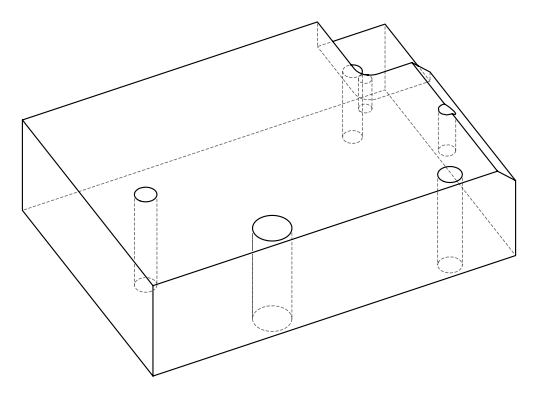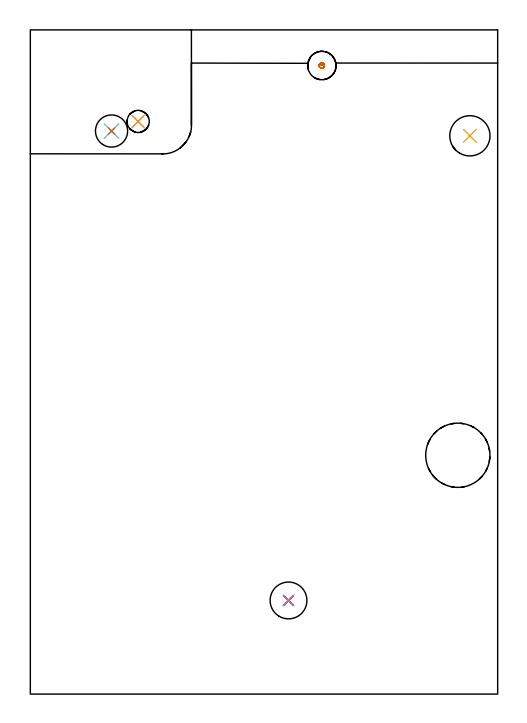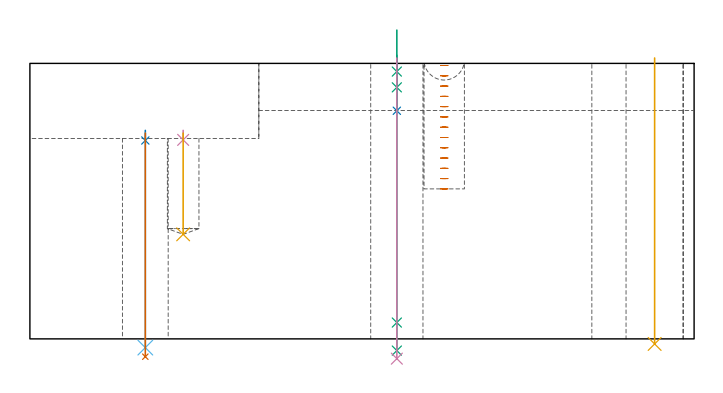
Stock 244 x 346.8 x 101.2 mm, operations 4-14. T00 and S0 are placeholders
(PLAN: 14 operations, 11 tool changes, 21.4 min)
(1 AREA_MILL | FG_CHAMFER_SURFACE | UGT0205_001 | 9.08 min | 25063 mm3)
(2 MILL_CORNER_NOTCH_RECTANGULAR | CORNER_NOTCH_RECTANGULAR | UGT0201_136 | Follow Part, ap 5, ae 75% | 6.34 min | 147750 mm3)
(3 MILL_THROUGH_HOLE_FROM_SOLID_MATERIAL | STEP1HOLE | UGT0201_018 | Circular | 2.81 min | 89229 mm3)
(4 MILL_BLIND_HOLE_FROM_SOLID_MATERIAL | STEP1POCKET | NXT0201_011 | Spiral | 0.7 min | 7765 mm3)
(5 SPOT_DRILL | STEP1HOLE_2 | NXT0321_9005460120000 | 0.04 min | 7 mm3)
(6 SPOT_DRILL_1 | STEP1HOLE_3 | NXT0321_9005460120000 | 0.05 min | 182 mm3)
(7 SPOT_DRILL_2 | STEP1POCKET_1 | NXT0321_9005460120000 | 0.03 min | 13 mm3)
(8 INDEXABLE_INSERT_DRILL_THROUGH_HOLE_FROM_SOLID | STEP1HOLE_1 | NXT0302_013 | 0.42 min | 35003 mm3)
(9 DRILL_THROUGH_HOLE_INTO_CENTER | STEP1HOLE_2 | NXT0301_065 | 0.32 min | 5091 mm3)
(10 DRILL_TO_ENLARGE_THROUGH_HOLE | STEP1HOLE_2 | UGT0301_291 | 0.34 min | 11194 mm3)
(11 DRILL_BLIND_HOLE_INTO_CENTER | STEP1HOLE_3 | NXT0301_087 | 0.08 min | 1510 mm3)
(12 GUN_DRILL_THROUGH_HOLE | STEP1HOLE_3 | UGT0307_009 | 0.6 min | 9719 mm3)
(13 DRILL_TO_ENLARGE_THROUGH_HOLE_1 | STEP1HOLE_3 | UGT0301_259 | 0.44 min | 17854 mm3)
(14 DRILL_BLIND_HOLE_INTO_CENTER_1 | STEP1POCKET_1 | NXT0301_087 | 0.16 min | 3568 mm3)
(TOOL UGT0205_001 | Chamfer Mill 20 x 3 x 45 deg. | D20 FL50 Z2)
(TOOL UGT0201_136 | Carbide End Mill 20.0 | D20 FL30 Z4)
(TOOL UGT0201_018 | End mill 30 mm | D30 FL50 Z4)
(TOOL NXT0201_011 | ENDMILL 12mm [2P460-1200-NA 1630] | D12 FL38 Z6)
(TOOL NXT0321_9005460120000 | NC Spot Drill, 142deg, 12mm, Carbide, Uncoated | D12 PA142 FL30 Z2)
(TOOL NXT0302_013 | Index. Insert Drill 21mm [880-D2100L25-05] | D21 PA176 FL105 Z2)
(TOOL NXT0301_065 | Carbide Drill 9.4mm [860.1-0940-075A1-MM 2214] | D9.4 PA140 FL98 Z2)
(TOOL UGT0301_291 | Twist Drill 16.8 mm | D16.8 PA118 FL125 Z2)
(TOOL NXT0301_087 | Carbide Drill 11.6mm [860.1-1160-058A1-MM 2214] | D11.6 PA140 FL72 Z2)
(TOOL UGT0307_009 | Gun Drill 12 mm | D12 PA130 FL24 Z1)
(TOOL UGT0301_259 | Twist Drill 19.2 mm | D19.2 PA118 FL140 Z2)
(OP 4 MILL_BLIND_HOLE_FROM_SOLID_MATERIAL)
G17 G21 G94 G90
T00 M6
G54
G17 G0 G90 X152.2 Y328.2 S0 M3
G43 Z111.2 H1
Z100.423
G94 G3 X152.9 Y328.9 R0.7 F250.
X152.2 Y329.6 R0.7
X150.8 Y328.2 R1.4
X152.2 Y329.6 R-1.4
X151.5 Y328.9 R0.7
X152.2 Y328.2 R0.7
G0 Z96.646
G3 X152.9 Y328.9 R0.7
X152.2 Y329.6 R0.7
X150.8 Y328.2 R1.4
X152.2 Y329.6 R-1.4
X151.5 Y328.9 R0.7
X152.2 Y328.2 R0.7
G0 Z92.869
G3 X152.9 Y328.9 R0.7
X152.2 Y329.6 R0.7
X150.8 Y328.2 R1.4
X152.2 Y329.6 R-1.4
X151.5 Y328.9 R0.7
X152.2 Y328.2 R0.7
G0 Z89.092
G3 X152.9 Y328.9 R0.7
X152.2 Y329.6 R0.7
X150.8 Y328.2 R1.4
X152.2 Y329.6 R-1.4
X151.5 Y328.9 R0.7
X152.2 Y328.2 R0.7
G0 Z85.315
G3 X152.9 Y328.9 R0.7
X152.2 Y329.6 R0.7
X150.8 Y328.2 R1.4
X152.2 Y329.6 R-1.4
X151.5 Y328.9 R0.7
X152.2 Y328.2 R0.7
G0 Z81.538
G3 X152.9 Y328.9 R0.7
X152.2 Y329.6 R0.7
X150.8 Y328.2 R1.4
X152.2 Y329.6 R-1.4
X151.5 Y328.9 R0.7
X152.2 Y328.2 R0.7
G0 Z77.762
G3 X152.9 Y328.9 R0.7
X152.2 Y329.6 R0.7
X150.8 Y328.2 R1.4
X152.2 Y329.6 R-1.4
X151.5 Y328.9 R0.7
X152.2 Y328.2 R0.7
G0 Z73.985
G3 X152.9 Y328.9 R0.7
X152.2 Y329.6 R0.7
X150.8 Y328.2 R1.4
X152.2 Y329.6 R-1.4
X151.5 Y328.9 R0.7
X152.2 Y328.2 R0.7
G0 Z70.208
G3 X152.9 Y328.9 R0.7
X152.2 Y329.6 R0.7
X150.8 Y328.2 R1.4
X152.2 Y329.6 R-1.4
X151.5 Y328.9 R0.7
X152.2 Y328.2 R0.7
G0 Z66.431
G3 X152.9 Y328.9 R0.7
X152.2 Y329.6 R0.7
X150.8 Y328.2 R1.4
X152.2 Y329.6 R-1.4
X151.5 Y328.9 R0.7
X152.2 Y328.2 R0.7
G0 Z62.654
G3 X152.9 Y328.9 R0.7
X152.2 Y329.6 R0.7
X150.8 Y328.2 R1.4
X152.2 Y329.6 R-1.4
X151.5 Y328.9 R0.7
X152.2 Y328.2 R0.7
G0 Z58.877
G3 X152.9 Y328.9 R0.7
X152.2 Y329.6 R0.7
X150.8 Y328.2 R1.4
X152.2 Y329.6 R-1.4
X151.5 Y328.9 R0.7
X152.2 Y328.2 R0.7
G0 Z55.1
G3 X152.9 Y328.9 R0.7
X152.2 Y329.6 R0.7
X150.8 Y328.2 R1.4
X152.2 Y329.6 R-1.4
X151.5 Y328.9 R0.7
X152.2 Y328.2 R0.7
G0 Z111.2
M5
M2
(OP 5 SPOT_DRILL)
G17 G21 G94 G90
T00 M6
G54
G17 G0 G90 X42.4 Y294. S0 M3
G43 Z111.2 H0
G94 G81 G98 Z72.877 F250. R76.6
G80
M5
M2
(OP 6 SPOT_DRILL_1)
G17 G21 G94 G90
T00 M6
G54
G17 G0 G90 X134.8 Y48.9 S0 M3
G43 Z111.2 H0
G94 G81 G98 Z98.2 F250. R104.2
G80
M5
M2
(OP 7 SPOT_DRILL_2)
G17 G21 G94 G90
T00 M6
G54
G17 G0 G90 X56.3 Y299. S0 M3
G43 Z111.2 H0
G94 G81 G98 Z73.101 F250. R76.6
G80
M5
M2
(OP 8 INDEXABLE_INSERT_DRILL_THROUGH_HOLE_FROM_SOLID)
G17 G21 G94 G90
T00 M6
G54
G17 G0 G90 X229.5 Y291.5 S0 M3
G43 Z111.2 H1
G94 G81 G98 Z-1.867 F250. R103.2
G80
M5
M2
(OP 9 DRILL_THROUGH_HOLE_INTO_CENTER)
G17 G21 G94 G90
T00 M6
G54
G17 G0 G90 X42.4 Y294. S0 M3
G43 Z111.2 H1
G94 G73 G98 Z-3.211 F250. Q8.535 R75.6
G80
M5
M2
(OP 10 DRILL_TO_ENLARGE_THROUGH_HOLE)
G17 G21 G94 G90
T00 M6
G54
G17 G0 G90 X42.4 Y294. S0 M3
G43 Z111.2 H0
G94 G73 G98 Z-6.547 F250. Q16.029 R75.6
G80
M5
M2
(OP 11 DRILL_BLIND_HOLE_INTO_CENTER)
G17 G21 G94 G90
T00 M6
G54
G17 G0 G90 X134.8 Y48.9 S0 M3
G43 Z111.2 H1
G94 G81 G98 Z83.8 F250. R103.2
G80
M5
M2
(OP 12 GUN_DRILL_THROUGH_HOLE)
G17 G21 G94 G90
T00 M6
G54
G17 G0 G90 X134.8 Y48.9 M8
G43 Z113.44 H0
S716 M3
G94 G1 Z92.402 F125. M26
G4 X.084
Z6. F250.
G4 X.084
Z-4.298 F125.
G4 X.084
M5
M9
G0 Z113.44
M2
(OP 13 DRILL_TO_ENLARGE_THROUGH_HOLE_1)
G17 G21 G94 G90
T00 M6
G54
G17 G0 G90 X134.8 Y48.9 S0 M3
G43 Z111.2 H0
G94 G73 G98 Z-7.268 F250. Q18.078 R103.2
G80
M5
M2
(OP 14 DRILL_BLIND_HOLE_INTO_CENTER_1)
G17 G21 G94 G90
T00 M6
G54
G17 G0 G90 X56.3 Y299. S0 M3
G43 Z111.2 H1
G94 G81 G98 Z38.4 F250. R75.6
G80
M5
M2
